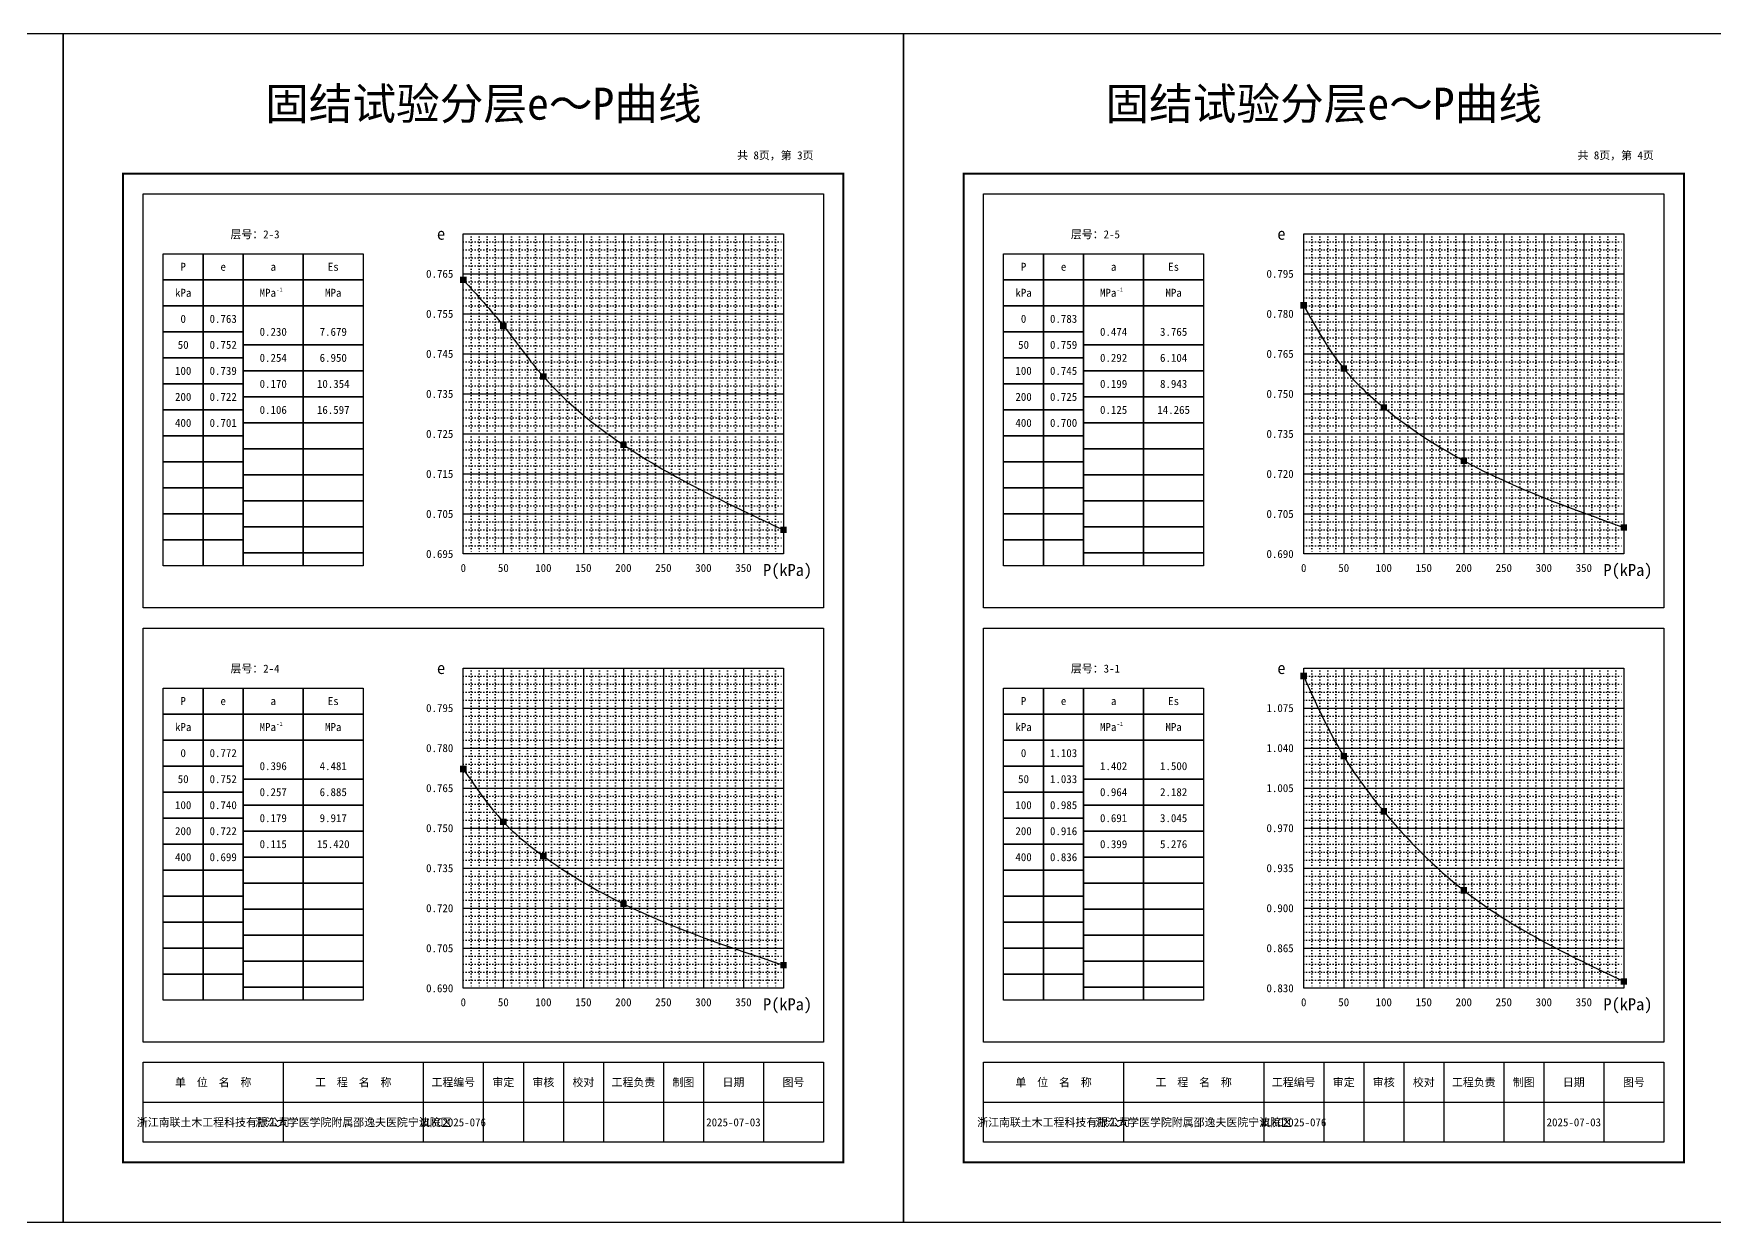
# Model space of a CAD drawing. Extents: x 0 to 1680, y 0 to 297.
# Drawn here: x 412.6 to 832.6, y 0 to 297 of the extents above; entities that cross this region are included whole.
import ezdxf
from ezdxf.enums import TextEntityAlignment as Align

# ---------------------------------------------------------------- set-up
doc = ezdxf.new("R2010")
doc.units = 0
doc.linetypes.add('DOT', pattern=[6.35, 0, -6.35])
doc.layers.get('0').update_dxf_attribs({"linetype": 'CONTINUOUS'})
doc.styles.add('XT', font='')
doc.styles.get('XT').set_extended_font_data('SimSun')

msp = doc.modelspace()

# ---------------------------------------------------------------- linework, layer by layer
at = {"color": 245, "linetype": 'Continuous'}
for points in [[(210, 297), (420, 297), (420, 0), (210, 0)], [(420, 297), (630, 297), (630, 0), (420, 0)], [(630, 297), (840, 297), (840, 0), (630, 0)]]:
    msp.add_lwpolyline(points, close=True, dxfattribs=at)
at = {"linetype": 'Continuous', "const_width": 0.5}
for points in [[(435, 262), (615, 262), (615, 15), (435, 15)], [(645, 262), (825, 262), (825, 15), (645, 15)]]:
    msp.add_lwpolyline(points, close=True, dxfattribs=at)
at = {"linetype": 'Continuous'}
for points in [[(440, 257), (610, 257), (610, 153.5), (440, 153.5)], [(650, 257), (820, 257), (820, 153.5), (650, 153.5)], [(520, 247), (600, 247), (600, 167), (520, 167)], [(730, 247), (810, 247), (810, 167), (730, 167)], [(445, 242), (495, 242), (495, 164), (445, 164)], [(455, 242), (455, 164)], [(465, 242), (465, 164)], [(480, 242), (480, 164)], [(655, 242), (705, 242), (705, 164), (655, 164)], [(665, 242), (665, 164)], [(675, 242), (675, 164)], [(690, 242), (690, 164)], [(445, 235.5), (495, 235.5)], [(655, 235.5), (705, 235.5)], [(445, 229), (495, 229)], [(655, 229), (705, 229)], [(445, 222.5), (465, 222.5)], [(465, 219.25), (495, 219.25)], [(655, 222.5), (675, 222.5)], [(675, 219.25), (705, 219.25)], [(445, 216), (465, 216)], [(655, 216), (675, 216)], [(465, 212.75), (495, 212.75)], [(675, 212.75), (705, 212.75)], [(445, 209.5), (465, 209.5)], [(465, 206.25), (495, 206.25)], [(655, 209.5), (675, 209.5)], [(675, 206.25), (705, 206.25)], [(445, 203), (465, 203)], [(655, 203), (675, 203)], [(465, 199.75), (495, 199.75)], [(675, 199.75), (705, 199.75)], [(445, 196.5), (465, 196.5)], [(465, 193.25), (495, 193.25)], [(655, 196.5), (675, 196.5)], [(675, 193.25), (705, 193.25)], [(445, 190), (465, 190)], [(655, 190), (675, 190)], [(465, 186.75), (495, 186.75)], [(675, 186.75), (705, 186.75)], [(445, 183.5), (465, 183.5)], [(655, 183.5), (675, 183.5)], [(445, 177), (465, 177)], [(465, 180.25), (495, 180.25)], [(655, 177), (675, 177)], [(675, 180.25), (705, 180.25)], [(465, 173.75), (495, 173.75)], [(675, 173.75), (705, 173.75)], [(445, 170.5), (465, 170.5)], [(655, 170.5), (675, 170.5)], [(465, 167.25), (495, 167.25)], [(675, 167.25), (705, 167.25)], [(440, 148.5), (610, 148.5), (610, 45), (440, 45)], [(650, 148.5), (820, 148.5), (820, 45), (650, 45)], [(520, 138.5), (600, 138.5), (600, 58.5), (520, 58.5)], [(730, 138.5), (810, 138.5), (810, 58.5), (730, 58.5)], [(445, 133.5), (495, 133.5), (495, 55.5), (445, 55.5)], [(455, 133.5), (455, 55.5)], [(465, 133.5), (465, 55.5)], [(480, 133.5), (480, 55.5)], [(655, 133.5), (705, 133.5), (705, 55.5), (655, 55.5)], [(665, 133.5), (665, 55.5)], [(675, 133.5), (675, 55.5)], [(690, 133.5), (690, 55.5)], [(445, 127), (495, 127)], [(655, 127), (705, 127)], [(445, 120.5), (495, 120.5)], [(655, 120.5), (705, 120.5)], [(445, 114), (465, 114)], [(655, 114), (675, 114)], [(465, 110.75), (495, 110.75)], [(675, 110.75), (705, 110.75)], [(445, 107.5), (465, 107.5)], [(655, 107.5), (675, 107.5)], [(445, 101), (465, 101)], [(465, 104.25), (495, 104.25)], [(655, 101), (675, 101)], [(675, 104.25), (705, 104.25)], [(465, 97.75), (495, 97.75)], [(675, 97.75), (705, 97.75)], [(445, 94.5), (465, 94.5)], [(655, 94.5), (675, 94.5)], [(465, 91.25), (495, 91.25)], [(675, 91.25), (705, 91.25)], [(445, 88), (465, 88)], [(465, 84.75), (495, 84.75)], [(655, 88), (675, 88)], [(675, 84.75), (705, 84.75)], [(445, 81.5), (465, 81.5)], [(655, 81.5), (675, 81.5)], [(465, 78.25), (495, 78.25)], [(675, 78.25), (705, 78.25)], [(445, 75), (465, 75)], [(465, 71.75), (495, 71.75)], [(655, 75), (675, 75)], [(675, 71.75), (705, 71.75)], [(445, 68.5), (465, 68.5)], [(655, 68.5), (675, 68.5)], [(465, 65.25), (495, 65.25)], [(675, 65.25), (705, 65.25)], [(445, 62), (465, 62)], [(655, 62), (675, 62)], [(465, 58.75), (495, 58.75)], [(675, 58.75), (705, 58.75)], [(440, 40), (610, 40), (610, 20), (440, 20)], [(650, 40), (820, 40), (820, 20), (650, 20)]]:
    msp.add_lwpolyline(points, close=True, dxfattribs=at)
at = {"color": 79, "linetype": 'DOT', "ltscale": 0.1}
for points in [[(520, 245), (600, 245)], [(522, 247), (522, 167)], [(524, 247), (524, 167)], [(526, 247), (526, 167)], [(528, 247), (528, 167)], [(532, 247), (532, 167)], [(534, 247), (534, 167)], [(536, 247), (536, 167)], [(538, 247), (538, 167)], [(542, 247), (542, 167)], [(544, 247), (544, 167)], [(546, 247), (546, 167)], [(548, 247), (548, 167)], [(552, 247), (552, 167)], [(554, 247), (554, 167)], [(556, 247), (556, 167)], [(558, 247), (558, 167)], [(562, 247), (562, 167)], [(564, 247), (564, 167)], [(566, 247), (566, 167)], [(568, 247), (568, 167)], [(572, 247), (572, 167)], [(574, 247), (574, 167)], [(576, 247), (576, 167)], [(578, 247), (578, 167)], [(582, 247), (582, 167)], [(584, 247), (584, 167)], [(586, 247), (586, 167)], [(588, 247), (588, 167)], [(592, 247), (592, 167)], [(594, 247), (594, 167)], [(596, 247), (596, 167)], [(598, 247), (598, 167)], [(730, 245), (810, 245)], [(732, 247), (732, 167)], [(734, 247), (734, 167)], [(736, 247), (736, 167)], [(738, 247), (738, 167)], [(742, 247), (742, 167)], [(744, 247), (744, 167)], [(746, 247), (746, 167)], [(748, 247), (748, 167)], [(752, 247), (752, 167)], [(754, 247), (754, 167)], [(756, 247), (756, 167)], [(758, 247), (758, 167)], [(762, 247), (762, 167)], [(764, 247), (764, 167)], [(766, 247), (766, 167)], [(768, 247), (768, 167)], [(772, 247), (772, 167)], [(774, 247), (774, 167)], [(776, 247), (776, 167)], [(778, 247), (778, 167)], [(782, 247), (782, 167)], [(784, 247), (784, 167)], [(786, 247), (786, 167)], [(788, 247), (788, 167)], [(792, 247), (792, 167)], [(794, 247), (794, 167)], [(796, 247), (796, 167)], [(798, 247), (798, 167)], [(802, 247), (802, 167)], [(804, 247), (804, 167)], [(806, 247), (806, 167)], [(808, 247), (808, 167)], [(520, 243), (600, 243)], [(520, 241), (600, 241)], [(730, 243), (810, 243)], [(730, 241), (810, 241)], [(520, 239), (600, 239)], [(730, 239), (810, 239)], [(520, 235), (600, 235)], [(520, 233), (600, 233)], [(520, 231), (600, 231)], [(730, 235), (810, 235)], [(730, 233), (810, 233)], [(730, 231), (810, 231)], [(520, 229), (600, 229)], [(730, 229), (810, 229)], [(520, 225), (600, 225)], [(520, 223), (600, 223)], [(730, 225), (810, 225)], [(730, 223), (810, 223)], [(520, 221), (600, 221)], [(520, 219), (600, 219)], [(730, 221), (810, 221)], [(730, 219), (810, 219)], [(520, 215), (600, 215)], [(730, 215), (810, 215)], [(520, 213), (600, 213)], [(520, 211), (600, 211)], [(730, 213), (810, 213)], [(730, 211), (810, 211)], [(520, 209), (600, 209)], [(730, 209), (810, 209)], [(520, 205), (600, 205)], [(520, 203), (600, 203)], [(730, 205), (810, 205)], [(730, 203), (810, 203)], [(520, 201), (600, 201)], [(520, 199), (600, 199)], [(730, 201), (810, 201)], [(730, 199), (810, 199)], [(520, 195), (600, 195)], [(730, 195), (810, 195)], [(520, 193), (600, 193)], [(520, 191), (600, 191)], [(520, 189), (600, 189)], [(730, 193), (810, 193)], [(730, 191), (810, 191)], [(730, 189), (810, 189)], [(520, 185), (600, 185)], [(730, 185), (810, 185)], [(520, 183), (600, 183)], [(520, 181), (600, 181)], [(730, 183), (810, 183)], [(730, 181), (810, 181)], [(520, 179), (600, 179)], [(730, 179), (810, 179)], [(520, 175), (600, 175)], [(520, 173), (600, 173)], [(730, 175), (810, 175)], [(730, 173), (810, 173)], [(520, 171), (600, 171)], [(520, 169), (600, 169)], [(730, 171), (810, 171)], [(730, 169), (810, 169)], [(520, 136.5), (600, 136.5)], [(520, 134.5), (600, 134.5)], [(522, 138.5), (522, 58.5)], [(524, 138.5), (524, 58.5)], [(526, 138.5), (526, 58.5)], [(528, 138.5), (528, 58.5)], [(532, 138.5), (532, 58.5)], [(534, 138.5), (534, 58.5)], [(536, 138.5), (536, 58.5)], [(538, 138.5), (538, 58.5)], [(542, 138.5), (542, 58.5)], [(544, 138.5), (544, 58.5)], [(546, 138.5), (546, 58.5)], [(548, 138.5), (548, 58.5)], [(552, 138.5), (552, 58.5)], [(554, 138.5), (554, 58.5)], [(556, 138.5), (556, 58.5)], [(558, 138.5), (558, 58.5)], [(562, 138.5), (562, 58.5)], [(564, 138.5), (564, 58.5)], [(566, 138.5), (566, 58.5)], [(568, 138.5), (568, 58.5)], [(572, 138.5), (572, 58.5)], [(574, 138.5), (574, 58.5)], [(576, 138.5), (576, 58.5)], [(578, 138.5), (578, 58.5)], [(582, 138.5), (582, 58.5)], [(584, 138.5), (584, 58.5)], [(586, 138.5), (586, 58.5)], [(588, 138.5), (588, 58.5)], [(592, 138.5), (592, 58.5)], [(594, 138.5), (594, 58.5)], [(596, 138.5), (596, 58.5)], [(598, 138.5), (598, 58.5)], [(730, 136.5), (810, 136.5)], [(730, 134.5), (810, 134.5)], [(732, 138.5), (732, 58.5)], [(734, 138.5), (734, 58.5)], [(736, 138.5), (736, 58.5)], [(738, 138.5), (738, 58.5)], [(742, 138.5), (742, 58.5)], [(744, 138.5), (744, 58.5)], [(746, 138.5), (746, 58.5)], [(748, 138.5), (748, 58.5)], [(752, 138.5), (752, 58.5)], [(754, 138.5), (754, 58.5)], [(756, 138.5), (756, 58.5)], [(758, 138.5), (758, 58.5)], [(762, 138.5), (762, 58.5)], [(764, 138.5), (764, 58.5)], [(766, 138.5), (766, 58.5)], [(768, 138.5), (768, 58.5)], [(772, 138.5), (772, 58.5)], [(774, 138.5), (774, 58.5)], [(776, 138.5), (776, 58.5)], [(778, 138.5), (778, 58.5)], [(782, 138.5), (782, 58.5)], [(784, 138.5), (784, 58.5)], [(786, 138.5), (786, 58.5)], [(788, 138.5), (788, 58.5)], [(792, 138.5), (792, 58.5)], [(794, 138.5), (794, 58.5)], [(796, 138.5), (796, 58.5)], [(798, 138.5), (798, 58.5)], [(802, 138.5), (802, 58.5)], [(804, 138.5), (804, 58.5)], [(806, 138.5), (806, 58.5)], [(808, 138.5), (808, 58.5)], [(520, 132.5), (600, 132.5)], [(520, 130.5), (600, 130.5)], [(730, 132.5), (810, 132.5)], [(730, 130.5), (810, 130.5)], [(520, 126.5), (600, 126.5)], [(730, 126.5), (810, 126.5)], [(520, 124.5), (600, 124.5)], [(520, 122.5), (600, 122.5)], [(730, 124.5), (810, 124.5)], [(730, 122.5), (810, 122.5)], [(520, 120.5), (600, 120.5)], [(730, 120.5), (810, 120.5)], [(520, 116.5), (600, 116.5)], [(520, 114.5), (600, 114.5)], [(730, 116.5), (810, 116.5)], [(730, 114.5), (810, 114.5)], [(520, 112.5), (600, 112.5)], [(520, 110.5), (600, 110.5)], [(730, 112.5), (810, 112.5)], [(730, 110.5), (810, 110.5)], [(520, 106.5), (600, 106.5)], [(730, 106.5), (810, 106.5)], [(520, 104.5), (600, 104.5)], [(520, 102.5), (600, 102.5)], [(730, 104.5), (810, 104.5)], [(730, 102.5), (810, 102.5)], [(520, 100.5), (600, 100.5)], [(730, 100.5), (810, 100.5)], [(520, 96.5), (600, 96.5)], [(520, 94.5), (600, 94.5)], [(520, 92.5), (600, 92.5)], [(730, 96.5), (810, 96.5)], [(730, 94.5), (810, 94.5)], [(730, 92.5), (810, 92.5)], [(520, 90.5), (600, 90.5)], [(730, 90.5), (810, 90.5)], [(520, 86.5), (600, 86.5)], [(520, 84.5), (600, 84.5)], [(730, 86.5), (810, 86.5)], [(730, 84.5), (810, 84.5)], [(520, 82.5), (600, 82.5)], [(520, 80.5), (600, 80.5)], [(730, 82.5), (810, 82.5)], [(730, 80.5), (810, 80.5)], [(520, 76.5), (600, 76.5)], [(730, 76.5), (810, 76.5)], [(520, 74.5), (600, 74.5)], [(520, 72.5), (600, 72.5)], [(730, 74.5), (810, 74.5)], [(730, 72.5), (810, 72.5)], [(520, 70.5), (600, 70.5)], [(730, 70.5), (810, 70.5)], [(520, 66.5), (600, 66.5)], [(520, 64.5), (600, 64.5)], [(730, 66.5), (810, 66.5)], [(730, 64.5), (810, 64.5)], [(520, 62.5), (600, 62.5)], [(520, 60.5), (600, 60.5)], [(730, 62.5), (810, 62.5)], [(730, 60.5), (810, 60.5)]]:
    msp.add_lwpolyline(points, dxfattribs=at)
at = {"linetype": 'Continuous'}
for points in [[(530, 247), (530, 167)], [(540, 247), (540, 167)], [(550, 247), (550, 167)], [(560, 247), (560, 167)], [(570, 247), (570, 167)], [(580, 247), (580, 167)], [(590, 247), (590, 167)], [(740, 247), (740, 167)], [(750, 247), (750, 167)], [(760, 247), (760, 167)], [(770, 247), (770, 167)], [(780, 247), (780, 167)], [(790, 247), (790, 167)], [(800, 247), (800, 167)], [(520, 237), (600, 237)], [(730, 237), (810, 237)], [(520, 227), (600, 227)], [(730, 227), (810, 227)], [(520, 217), (600, 217)], [(730, 217), (810, 217)], [(520, 207), (600, 207)], [(730, 207), (810, 207)], [(520, 197), (600, 197)], [(730, 197), (810, 197)], [(520, 187), (600, 187)], [(730, 187), (810, 187)], [(520, 177), (600, 177)], [(730, 177), (810, 177)], [(530, 138.5), (530, 58.5)], [(540, 138.5), (540, 58.5)], [(550, 138.5), (550, 58.5)], [(560, 138.5), (560, 58.5)], [(570, 138.5), (570, 58.5)], [(580, 138.5), (580, 58.5)], [(590, 138.5), (590, 58.5)], [(740, 138.5), (740, 58.5)], [(750, 138.5), (750, 58.5)], [(760, 138.5), (760, 58.5)], [(770, 138.5), (770, 58.5)], [(780, 138.5), (780, 58.5)], [(790, 138.5), (790, 58.5)], [(800, 138.5), (800, 58.5)], [(520, 128.5), (600, 128.5)], [(730, 128.5), (810, 128.5)], [(520, 118.5), (600, 118.5)], [(730, 118.5), (810, 118.5)], [(520, 108.5), (600, 108.5)], [(730, 108.5), (810, 108.5)], [(520, 98.5), (600, 98.5)], [(730, 98.5), (810, 98.5)], [(520, 88.5), (600, 88.5)], [(730, 88.5), (810, 88.5)], [(520, 78.5), (600, 78.5)], [(730, 78.5), (810, 78.5)], [(520, 68.5), (600, 68.5)], [(730, 68.5), (810, 68.5)], [(475, 40), (475, 20)], [(510, 40), (510, 20)], [(525, 40), (525, 20)], [(535, 40), (535, 20)], [(545, 40), (545, 20)], [(555, 40), (555, 20)], [(570, 40), (570, 20)], [(580, 40), (580, 20)], [(595, 40), (595, 20)], [(610, 40), (610, 20)], [(685, 40), (685, 20)], [(720, 40), (720, 20)], [(735, 40), (735, 20)], [(745, 40), (745, 20)], [(755, 40), (755, 20)], [(765, 40), (765, 20)], [(780, 40), (780, 20)], [(790, 40), (790, 20)], [(805, 40), (805, 20)], [(820, 40), (820, 20)], [(440, 30), (610, 30)], [(650, 30), (820, 30)]]:
    msp.add_lwpolyline(points, dxfattribs=at)
at = {"color": 1, "linetype": 'Continuous', "const_width": 1.6}
for points in [[(519.2, 235.48), (520.8, 235.48)], [(729.2, 229.11), (730.8, 229.11)], [(529.2, 224), (530.8, 224)], [(539.2, 211.31), (540.8, 211.31)], [(739.2, 213.32), (740.8, 213.32)], [(749.2, 203.59), (750.8, 203.59)], [(559.2, 194.28), (560.8, 194.28)], [(769.2, 190.29), (770.8, 190.29)], [(599.2, 173.03), (600.8, 173.03)], [(809.2, 173.63), (810.8, 173.63)], [(729.2, 136.5), (730.8, 136.5)], [(519.2, 113.28), (520.8, 113.28)], [(739.2, 116.46), (740.8, 116.46)], [(529.2, 100.09), (530.8, 100.09)], [(749.2, 102.69), (750.8, 102.69)], [(539.2, 91.51), (540.8, 91.51)], [(559.2, 79.6), (560.8, 79.6)], [(769.2, 82.96), (770.8, 82.96)], [(599.2, 64.28), (600.8, 64.28)], [(809.2, 60.18), (810.8, 60.18)]]:
    msp.add_lwpolyline(points, dxfattribs=at)
at = {"color": 1, "linetype": 'Continuous'}
for points in [[(520, 235.48), (530, 224), (540, 211.31), (560, 194.28), (600, 173.03)], [(730, 229.11), (740, 213.32), (750, 203.59), (770, 190.29), (810, 173.63)], [(730, 136.5), (740, 116.46), (750, 102.69), (770, 82.96), (810, 60.18)], [(520, 113.28), (530, 100.09), (540, 91.51), (560, 79.6), (600, 64.28)]]:
    msp.add_spline(points, degree=3, dxfattribs=at).dxf.unprotected_set("ltscale", 0)

# ---------------------------------------------------------------- texts
at = {"style": 'XT'}
for s, height, p in [('固结试验分层e～P曲线', 8, (525, 279.5)), ('固结试验分层e～P曲线', 8, (735, 279.5)), ('P', 2, (450, 238.75)), ('Es', 2, (487.5, 238.75)), ('P', 2, (660, 238.75)), ('Es', 2, (697.5, 238.75)), ('e', 2, (460, 238.75)), ('a', 2, (472.5, 238.75)), ('e', 2, (670, 238.75)), ('a', 2, (682.5, 238.75)), ('kPa', 2, (450, 232.25)), ('MPa  ', 2, (472.5, 232.25)), ('MPa', 2, (487.5, 232.25)), ('kPa', 2, (660, 232.25)), ('MPa  ', 2, (682.5, 232.25)), ('MPa', 2, (697.5, 232.25)), ('0', 2, (450, 225.75)), ('0.763', 2, (460, 225.75)), ('0.230', 2, (472.5, 222.5)), ('7.679', 2, (487.5, 222.5)), ('0', 2, (660, 225.75)), ('0.783', 2, (670, 225.75)), ('0.474', 2, (682.5, 222.5)), ('3.765', 2, (697.5, 222.5)), ('50', 2, (450, 219.25)), ('0.752', 2, (460, 219.25)), ('50', 2, (660, 219.25)), ('0.759', 2, (670, 219.25)), ('0.254', 2, (472.5, 216)), ('6.950', 2, (487.5, 216)), ('0.292', 2, (682.5, 216)), ('6.104', 2, (697.5, 216)), ('100', 2, (450, 212.75)), ('0.739', 2, (460, 212.75)), ('0.170', 2, (472.5, 209.5)), ('10.354', 2, (487.5, 209.5)), ('100', 2, (660, 212.75)), ('0.745', 2, (670, 212.75)), ('0.199', 2, (682.5, 209.5)), ('8.943', 2, (697.5, 209.5)), ('200', 2, (450, 206.25)), ('0.722', 2, (460, 206.25)), ('200', 2, (660, 206.25)), ('0.725', 2, (670, 206.25)), ('0.106', 2, (472.5, 203)), ('16.597', 2, (487.5, 203)), ('0.125', 2, (682.5, 203)), ('14.265', 2, (697.5, 203)), ('400', 2, (450, 199.75)), ('0.701', 2, (460, 199.75)), ('400', 2, (660, 199.75)), ('0.700', 2, (670, 199.75)), ('P', 2, (450, 130.25)), ('e', 2, (460, 130.25)), ('a', 2, (472.5, 130.25)), ('Es', 2, (487.5, 130.25)), ('P', 2, (660, 130.25)), ('e', 2, (670, 130.25)), ('a', 2, (682.5, 130.25)), ('Es', 2, (697.5, 130.25)), ('kPa', 2, (450, 123.75)), ('MPa  ', 2, (472.5, 123.75)), ('MPa', 2, (487.5, 123.75)), ('kPa', 2, (660, 123.75)), ('MPa  ', 2, (682.5, 123.75)), ('MPa', 2, (697.5, 123.75)), ('0', 2, (450, 117.25)), ('0.772', 2, (460, 117.25)), ('0', 2, (660, 117.25)), ('1.103', 2, (670, 117.25)), ('0.396', 2, (472.5, 114)), ('4.481', 2, (487.5, 114)), ('1.402', 2, (682.5, 114)), ('1.500', 2, (697.5, 114)), ('50', 2, (450, 110.75)), ('0.752', 2, (460, 110.75)), ('50', 2, (660, 110.75)), ('1.033', 2, (670, 110.75)), ('100', 2, (450, 104.25)), ('0.740', 2, (460, 104.25)), ('0.257', 2, (472.5, 107.5)), ('6.885', 2, (487.5, 107.5)), ('100', 2, (660, 104.25)), ('0.985', 2, (670, 104.25)), ('0.964', 2, (682.5, 107.5)), ('2.182', 2, (697.5, 107.5)), ('0.179', 2, (472.5, 101)), ('9.917', 2, (487.5, 101)), ('0.691', 2, (682.5, 101)), ('3.045', 2, (697.5, 101)), ('200', 2, (450, 97.75)), ('0.722', 2, (460, 97.75)), ('200', 2, (660, 97.75)), ('0.916', 2, (670, 97.75)), ('0.115', 2, (472.5, 94.5)), ('15.420', 2, (487.5, 94.5)), ('0.399', 2, (682.5, 94.5)), ('5.276', 2, (697.5, 94.5)), ('400', 2, (450, 91.25)), ('0.699', 2, (460, 91.25)), ('400', 2, (660, 91.25)), ('0.836', 2, (670, 91.25)), ('单  位  名  称', 2, (457.5, 35)), ('工  程  名  称', 2, (492.5, 35)), ('工程编号', 2, (517.5, 35)), ('审定', 2, (530, 35)), ('审核', 2, (540, 35)), ('校对', 2, (550, 35)), ('工程负责', 2, (562.5, 35)), ('制图', 2, (575, 35)), ('日期', 2, (587.5, 35)), ('图号', 2, (602.5, 35)), ('单  位  名  称', 2, (667.5, 35)), ('工  程  名  称', 2, (702.5, 35)), ('工程编号', 2, (727.5, 35)), ('审定', 2, (740, 35)), ('审核', 2, (750, 35)), ('校对', 2, (760, 35)), ('工程负责', 2, (772.5, 35)), ('制图', 2, (785, 35)), ('日期', 2, (797.5, 35)), ('图号', 2, (812.5, 35)), ('浙江南联土木工程科技有限公司', 2, (457.5, 25)), ('浙江大学医学院附属邵逸夫医院宁波院区', 2, (492.5, 25)), ('NLKC2025-076', 2, (517.5, 25)), ('2025-07-03', 2, (587.5, 25)), ('浙江南联土木工程科技有限公司', 2, (667.5, 25)), ('浙江大学医学院附属邵逸夫医院宁波院区', 2, (702.5, 25)), ('NLKC2025-076', 2, (727.5, 25)), ('2025-07-03', 2, (797.5, 25))]:
    msp.add_text(s, height=height, dxfattribs=at).set_placement(p, align=Align.MIDDLE_CENTER)
for s, p in [('共 8页，第 3页', (607.5, 265)), ('共 8页，第 4页', (817.5, 265)), ('层号：', (470, 245.25)), ('层号：', (680, 245.25)), ('层号：', (470, 136.75)), ('层号：', (680, 136.75))]:
    msp.add_text(s, height=2, dxfattribs=at).set_placement(p, align=Align.BOTTOM_RIGHT)
for s, height, p in [('2-3', 2, (470, 245.25)), ('2-5', 2, (680, 245.25)), (' -1', 1, (472.5, 232.25)), (' -1', 1, (682.5, 232.25)), ('2-4', 2, (470, 136.75)), ('3-1', 2, (680, 136.75)), (' -1', 1, (472.5, 123.75)), (' -1', 1, (682.5, 123.75))]:
    msp.add_text(s, height=height, dxfattribs=at).set_placement(p, align=Align.BOTTOM_LEFT)
for s, height, p in [(' e ', 3, (517.5, 247)), (' e ', 3, (727.5, 247)), ('0.765', 2, (517.5, 237)), ('0.795', 2, (727.5, 237)), ('0.755', 2, (517.5, 227)), ('0.780', 2, (727.5, 227)), ('0.745', 2, (517.5, 217)), ('0.765', 2, (727.5, 217)), ('0.735', 2, (517.5, 207)), ('0.750', 2, (727.5, 207)), ('0.725', 2, (517.5, 197)), ('0.735', 2, (727.5, 197)), ('0.715', 2, (517.5, 187)), ('0.720', 2, (727.5, 187)), ('0.705', 2, (517.5, 177)), ('0.705', 2, (727.5, 177)), ('0.695', 2, (517.5, 167)), ('0.690', 2, (727.5, 167)), (' e ', 3, (517.5, 138.5)), (' e ', 3, (727.5, 138.5)), ('0.795', 2, (517.5, 128.5)), ('1.075', 2, (727.5, 128.5)), ('0.780', 2, (517.5, 118.5)), ('1.040', 2, (727.5, 118.5)), ('0.765', 2, (517.5, 108.5)), ('1.005', 2, (727.5, 108.5)), ('0.750', 2, (517.5, 98.5)), ('0.970', 2, (727.5, 98.5)), ('0.735', 2, (517.5, 88.5)), ('0.935', 2, (727.5, 88.5)), ('0.720', 2, (517.5, 78.5)), ('0.900', 2, (727.5, 78.5)), ('0.705', 2, (517.5, 68.5)), ('0.865', 2, (727.5, 68.5)), ('0.690', 2, (517.5, 58.5)), ('0.830', 2, (727.5, 58.5))]:
    msp.add_text(s, height=height, dxfattribs=at).set_placement(p, align=Align.MIDDLE_RIGHT)
for s, height, p in [('0', 2, (520, 164.5)), ('50', 2, (530, 164.5)), ('100', 2, (540, 164.5)), ('150', 2, (550, 164.5)), ('200', 2, (560, 164.5)), ('250', 2, (570, 164.5)), ('300', 2, (580, 164.5)), ('350', 2, (590, 164.5)), (' P(kPa)', 3, (600, 164.5)), ('0', 2, (730, 164.5)), ('50', 2, (740, 164.5)), ('100', 2, (750, 164.5)), ('150', 2, (760, 164.5)), ('200', 2, (770, 164.5)), ('250', 2, (780, 164.5)), ('300', 2, (790, 164.5)), ('350', 2, (800, 164.5)), (' P(kPa)', 3, (810, 164.5)), ('0', 2, (520, 56)), ('50', 2, (530, 56)), ('100', 2, (540, 56)), ('150', 2, (550, 56)), ('200', 2, (560, 56)), ('250', 2, (570, 56)), ('300', 2, (580, 56)), ('350', 2, (590, 56)), (' P(kPa)', 3, (600, 56)), ('0', 2, (730, 56)), ('50', 2, (740, 56)), ('100', 2, (750, 56)), ('150', 2, (760, 56)), ('200', 2, (770, 56)), ('250', 2, (780, 56)), ('300', 2, (790, 56)), ('350', 2, (800, 56)), (' P(kPa)', 3, (810, 56))]:
    msp.add_text(s, height=height, dxfattribs=at).set_placement(p, align=Align.TOP_CENTER)

doc.saveas('drawing.dxf')
